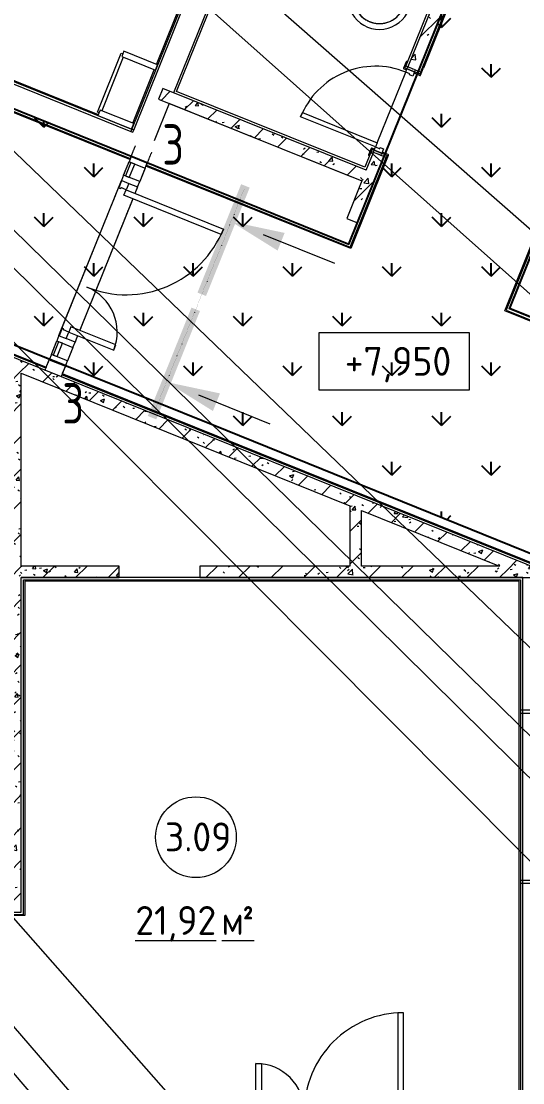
# Model space of a CAD drawing. Header units: millimetres. Extents: x -584918 to 2941280, y 3000189 to 4229862.
# Drawn here: x 186884 to 191234, y 4019962 to 4029165 of the extents above; entities that cross this region are included whole.
import ezdxf

# ---------------------------------------------------------------- set-up
doc = ezdxf.new("R2010")
doc.units = ezdxf.units.MM
for name, pattern in [('ASVP_Линия разреза', [20, 0, -10, 0, -10]), ('ASVP_Невидимые', [5, 3, -2]), ('ASVP_Штриховая_ш3 п1_5', [4.5, 3, -1.5])]:
    doc.linetypes.add(name, pattern=pattern)
for name, color, linetype, lineweight in [('Аннотация', 7, 'Continuous', 0), ('Витраж', 7, 'Continuous', 0), ('Двери', 7, 'Continuous', 0), ('Лестницы', 7, 'Continuous', 0), ('Линии', 7, 'Continuous', 0), ('Линии разделители', 7, 'ASVP_Штриховая_ш3 п1_5', 0), ('Марки помещений', 7, 'Continuous', 0), ('Обобщенные модели', 7, 'Continuous', 0), ('Отметки', 7, 'Continuous', 0), ('Панели витража', 7, 'Continuous', 0), ('Перекрытие', 7, 'Continuous', 0), ('Разрезы', 7, 'Continuous', 0), ('Сантехника', 7, 'Continuous', 0), ('Стены внутренние', 7, 'Continuous', 0), ('Стены несущие', 7, 'Continuous', 0), ('Стены отделка', 7, 'Continuous', 0), ('экспертиза ДУ пояснения', 6, 'Continuous', 0), ('экспертиза условные обозначения', 1, 'Continuous', 0)]:
    doc.layers.add(name, color=color, linetype=linetype, lineweight=lineweight)
doc.styles.add('GOST Common_2', font='', dxfattribs={"height": 500})
doc.styles.add('GOST Common_3', font='', dxfattribs={"width": 0.9, "height": 500})
doc.styles.add('GOST Common_5', font='', dxfattribs={"width": 0.9, "height": 500})
doc.styles.get('GOST Common_2').set_extended_font_data('GOST Common')
doc.styles.get('GOST Common_3').set_extended_font_data('GOST Common')
doc.styles.get('GOST Common_5').set_extended_font_data('GOST Common')
pattern_1 = [(45, (188753.27, 4005092.92), (-141.4214, 141.4214), [])]
pattern_2 = [(50, (188753.27, 4005092.92), (364.368, -31.8783), [38.1, -419.1]), (355, (188753.27, 4005092.9), (-70.486, 382.1133), [30.48, -335.28]), (100.451, (188783.63, 4005090.26), (293.885, 350.2334), [32.38, -356.18]), (46.184, (188753.27, 4005194.5), (542.1585, -84.086), [57.15, -628.65]), (96.636, (188798.45, 4005187.5), (474.805, 494.855), [48.57, -534.27]), (351.184, (188753.27, 4005194.5), (474.81, 494.85), [45.72, -502.92]), (21, (188804.07, 4005169.12), (303.2285, -204.5305), [38.1, -419.1]), (326, (188804.07, 4005169.1), (123.604, 368.376), [30.48, -335.28]), (71.451, (188829.33, 4005152.07), (426.834, 163.8427), [32.38, -356.18]), (37.5, (188753.27, 4005092.92), (6.17665, 169.11015), [16.764, -314.452, 16.764, -323.596, -336.55]), (37.5, (188753.27, 4005092.92), (6.17665, 169.11015), [-671.576, 16.764, -319.786]), (7.5, (188753.27, 4005092.92), (133.6389, 200.3615), [16.764, -177.292, 16.764, -306.832, -128.27]), (7.5, (188753.27, 4005092.92), (133.6389, 200.3615), [-517.652, 16.764, -111.506]), (327.5, (188639.98, 4005092.92), (271.1818, -11.45836), [16.764, -110.236, 16.764, -379.476, -525.78]), (327.5, (188639.98, 4005092.92), (271.1818, -11.45836), [-523.24, 16.764, -509.016]), (317.5, (188589.18, 4005092.92), (296.2585, 50.8528), [16.764, -148.336, 16.764, -246.38, -373.38]), (317.5, (188589.18, 4005092.92), (296.2585, 50.8528), [-428.244, 16.764, -356.616])]

# ---------------------------------------------------------------- blocks, each defined once
blk = doc.blocks.new('ADSK_Умывальник_Полукруглый_Керамический_ГОСТ30493-96 - 2-ой величины-228735-АР Этаж 03')
at = {"layer": 'Сантехника'}
for p, q in [((1037, 24514.4), (982.8, 24379.9)), ((1547.2, 24308.8), (1037, 24514.4)), ((1029.2, 24361.2), (1228.7, 24280.9)), ((1493, 24174.4), (1547.2, 24308.8)), ((1247.1, 24273.4), (1446.6, 24193))]:
    blk.add_line(p, q, dxfattribs=at)
at = {"layer": 'Сантехника', "flags": 128}
blk.add_lwpolyline([(1029.2, 24361.2), (1026, 24352.8), (1023.2, 24344.3), (1020.7, 24335.7), (1018.5, 24326.9), (1016.7, 24318.1), (1015.2, 24309.2), (1014.1, 24300.3), (1013.4, 24291.3), (1013, 24282.3), (1012.9, 24273.3), (1013.3, 24264.3), (1014, 24255.4), (1015, 24246.4), (1016.4, 24237.5), (1018.2, 24228.7), (1020.3, 24220), (1022.8, 24211.3), (1025.6, 24202.8), (1028.7, 24194.3), (1032.2, 24186), (1036, 24177.9), (1040.1, 24169.9), (1044.6, 24162.1), (1049.3, 24154.4), (1054.4, 24147), (1059.7, 24139.7), (1065.4, 24132.7), (1071.3, 24125.9), (1077.5, 24119.4), (1083.9, 24113.1), (1090.6, 24107.1), (1097.5, 24101.3), (1104.7, 24095.8), (1112, 24090.7), (1119.6, 24085.8), (1127.3, 24081.2), (1135.2, 24076.9), (1143.3, 24073), (1151.6, 24069.4), (1159.9, 24066.1), (1168.4, 24063.1), (1177.1, 24060.5), (1185.8, 24058.3), (1194.6, 24056.4), (1203.4, 24054.8), (1212.3, 24053.6), (1221.3, 24052.8), (1230.3, 24052.3), (1239.3, 24052.1), (1248.3, 24052.4), (1257.3, 24053), (1266.2, 24053.9), (1275.1, 24055.2), (1284, 24056.9), (1292.7, 24058.9), (1301.4, 24061.3), (1310, 24064), (1318.5, 24067.1), (1326.8, 24070.4), (1335, 24074.2), (1343, 24078.2), (1350.9, 24082.6), (1358.6, 24087.2), (1366.1, 24092.2), (1373.4, 24097.5), (1380.5, 24103.1), (1387.3, 24108.9), (1393.9, 24115), (1400.3, 24121.4), (1406.4, 24128), (1412.2, 24134.8), (1417.8, 24141.9), (1423, 24149.2), (1428, 24156.7), (1432.6, 24164.4), (1437, 24172.3), (1441, 24180.4), (1444.7, 24188.6), (1446.6, 24193)], dxfattribs=at)
at = {"layer": 'Сантехника'}
for centre, radius, start, end in [((1237.9, 24277.1), 275, 158.0513, 338.0513), ((1237.9, 24277.1), 225, 158.0513, 338.0513), ((1224.8, 24244.7), 20, 158.0513, 338.0513), ((1224.8, 24244.7), 20, 98.0513, 158.0513), ((1224.8, 24244.7), 20, 338.0513, 38.0513)]:
    blk.add_arc(centre, radius, start, end, dxfattribs=at)
blk = doc.blocks.new('ASVP_ДверьДеревянная_1 полотно - Санузел 700х2000h_полотно_ Г Пр _650 в свету_-7535400-АР Этаж 03')
at = {"layer": 'Двери', "lineweight": 18}
for p, q in [((-350, 750), (-310, 750)), ((-350, 50), (-350, 750)), ((-310, 750), (-310, 50)), ((-380, 50), (-350, 50)), ((-380, -20), (-380, 50)), ((-310, 50), (-350, 50)), ((-350, 50), (-350, 10)), ((-350, 10), (-340, 10)), ((-340, 10), (-340, -20)), ((340, 10), (350, 10)), ((340, -20), (340, 10)), ((350, 50), (380, 50)), ((350, 10), (350, 50)), ((380, 50), (380, -20)), ((-340, -20), (-380, -20)), ((380, -20), (340, -20))]:
    blk.add_line(p, q, dxfattribs=at)
at = {"layer": 'Двери', "linetype": 'ASVP_Невидимые', "lineweight": 18}
for p, q in [((-400, 50), (-380, 50)), ((-400, -20), (-400, 50)), ((-380, 50), (-380, -20)), ((380, 50), (400, 50)), ((380, -20), (380, 50)), ((400, 50), (400, -20)), ((-380, -20), (-400, -20)), ((400, -20), (380, -20))]:
    blk.add_line(p, q, dxfattribs=at)
at = {"layer": 'Двери'}
blk.add_arc((-350, 50), 700, 0, 90, dxfattribs=at)
blk = doc.blocks.new('ASVP_НАЛИЧНИК МДФ_Двери - Наличник дверной МДФ-7488205-АР Этаж 03')
at = {"layer": 'Обобщенные модели'}
for p, q in [((-381, 0), (-440, 0)), ((-440, 0), (-440, -5)), ((-381, -1), (-381, 0)), ((-380, 50), (-380, -1)), ((-370, -5), (-370, 50)), ((370, 50), (370, -5)), ((380, -1), (380, 50)), ((440, 0), (381, 0)), ((381, 0), (381, -1)), ((440, -5), (440, 0)), ((-435, -10), (-375, -10)), ((-380, -1), (-381, -1)), ((375, -10), (435, -10)), ((381, -1), (380, -1))]:
    blk.add_line(p, q, dxfattribs=at)
for centre, start, end in [((-435, -5), 180, 270), ((-375, -5), 270, 360), ((375, -5), 180, 270), ((435, -5), 270, 360)]:
    blk.add_arc(centre, 5, start, end, dxfattribs=at)
blk = doc.blocks.new('ASVP_НАЛИЧНИК МДФ_Двери - Наличник дверной МДФ-7488190-АР Этаж 03')
at = {"layer": 'Обобщенные модели'}
for p, q in [((-381, 0), (-440, 0)), ((-381, -1), (-381, 0)), ((-380, 20), (-380, -1)), ((-370, -5), (-370, 20)), ((370, 20), (370, -5)), ((380, -1), (380, 20)), ((440, 0), (381, 0)), ((440, -5), (440, 0)), ((-440, 0), (-440, -5)), ((-435, -10), (-375, -10)), ((-380, -1), (-381, -1)), ((375, -10), (435, -10)), ((381, -1), (380, -1)), ((381, 0), (381, -1))]:
    blk.add_line(p, q, dxfattribs=at)
for centre, start, end in [((-435, -5), 180, 270), ((-375, -5), 270, 360), ((375, -5), 180, 270), ((435, -5), 270, 360)]:
    blk.add_arc(centre, 5, start, end, dxfattribs=at)
blk = doc.blocks.new('ASVP_ОТКОС_Оштукатуривание дверного откоса - Оштукатуривание дверного откоса-V61-АР Этаж 03')
at = {"layer": 'Обобщенные модели'}
for p, q in [((-750, 130), (-750, 0)), ((-725, 0), (-725, 130)), ((725, 130), (725, 0)), ((750, 0), (750, 130)), ((-750, 0), (-725, 0)), ((725, 0), (750, 0))]:
    blk.add_line(p, q, dxfattribs=at)
blk = doc.blocks.new('Системная панель - Cтеклопакет Двухкамерный_36 мм-6338300-АР Этаж 03')
at = {"layer": 'Панели витража', "lineweight": 18}
for p, q in [((62.5, 18), (-62.5, 18)), ((-62.5, 18), (-62.5, -18)), ((62.5, -18), (62.5, 18)), ((-62.5, -18), (62.5, -18))]:
    blk.add_line(p, q, dxfattribs=at)
blk = doc.blocks.new('Прямоугольный импост - 50х150 мм-6338301-АР Этаж 03')
at = {"layer": 'Витраж', "lineweight": 18}
for p, q in [((-50, 115), (0, 115)), ((-50, -35), (-50, 115)), ((0, 115), (0, -35)), ((0, -35), (-50, -35))]:
    blk.add_line(p, q, dxfattribs=at)
blk = doc.blocks.new('ASVP_ДверьАлюминиеваяВитражная_2 полотна - Остекленная Внутренняя-6432274-АР Этаж 03')
at = {"layer": 'Двери', "lineweight": 18}
for p, q in [((-665, 942.5), (-615, 942.5)), ((-665, 32.5), (-665, 942.5)), ((-615, 942.5), (-615, 32.5)), ((665, 452.5), (615, 452.5)), ((615, 452.5), (615, 32.5)), ((665, 32.5), (665, 452.5)), ((-725, 32.5), (-665, 32.5)), ((-725, -32.5), (-725, 32.5)), ((-615, 32.5), (-665, 32.5)), ((-665, 32.5), (-665, -17.5)), ((615, 32.5), (665, 32.5)), ((725, 32.5), (665, 32.5)), ((665, 32.5), (665, -17.5)), ((725, -32.5), (725, 32.5)), ((-655, -32.5), (-725, -32.5)), ((-665, -17.5), (-655, -17.5)), ((-655, -17.5), (-655, -32.5)), ((665, -17.5), (655, -17.5)), ((655, -17.5), (655, -32.5)), ((655, -32.5), (725, -32.5))]:
    blk.add_line(p, q, dxfattribs=at)
at = {"layer": 'Двери'}
for centre, radius, start, end in [((-665, 32.5), 910, 360, 90), ((665, 32.5), 420, 90, 180)]:
    blk.add_arc(centre, radius, start, end, dxfattribs=at)
blk = doc.blocks.new('Прямоугольный импост - 50х150 мм-6338298-АР Этаж 03')
at = {"layer": 'Витраж', "lineweight": 18}
for p, q in [((-25, 115), (25, 115)), ((-25, -35), (-25, 115)), ((25, 115), (25, 32.5)), ((25, -35), (-25, -35)), ((25, -32.5), (25, -35))]:
    blk.add_line(p, q, dxfattribs=at)
blk = doc.blocks.new('Прямоугольный импост - 50х150 мм-V4-АР Этаж 03')
at = {"layer": 'Витраж', "lineweight": 18}
for p, q in [((-25, 115), (25, 115)), ((-25, 32.5), (-25, 115)), ((25, 115), (25, -35)), ((-25, -35), (-25, -32.5)), ((25, -35), (-25, -35))]:
    blk.add_line(p, q, dxfattribs=at)
blk = doc.blocks.new('Прямоугольный импост - 50х150 мм-6338307-АР Этаж 03')
at = {"layer": 'Витраж', "lineweight": 18}
for p, q in [((0, 115), (-50, 115)), ((-50, 115), (-50, -35)), ((0, -35), (0, 115)), ((-50, -35), (0, -35))]:
    blk.add_line(p, q, dxfattribs=at)
blk = doc.blocks.new('ASVP_ДверьАлюминиеваяВитражная_2 полотна - Остекленная Внутренняя-7512029-АР Этаж 03')
at = {"layer": 'Двери', "lineweight": 18}
for p, q in [((-700, 32.5), (-700, -32.5)), ((-630, 32.5), (-700, 32.5)), ((-640, -32.5), (-640, 17.5)), ((-640, 17.5), (-630, 17.5)), ((-630, 17.5), (-630, 32.5)), ((630, 32.5), (700, 32.5)), ((630, 17.5), (630, 32.5)), ((640, 17.5), (630, 17.5)), ((640, -32.5), (640, 17.5)), ((700, 32.5), (700, -32.5)), ((-700, -32.5), (-640, -32.5)), ((-590, -32.5), (-640, -32.5)), ((-640, -32.5), (-640, -892.5)), ((-590, -892.5), (-590, -32.5)), ((590, -452.5), (590, -32.5)), ((590, -32.5), (640, -32.5)), ((640, -32.5), (640, -452.5)), ((700, -32.5), (640, -32.5)), ((640, -452.5), (590, -452.5)), ((-640, -892.5), (-590, -892.5))]:
    blk.add_line(p, q, dxfattribs=at)
at = {"layer": 'Двери'}
for centre, radius, start, end in [((-640, -32.5), 860, 270, 0), ((640, -32.5), 420, 180, 270)]:
    blk.add_arc(centre, radius, start, end, dxfattribs=at)
blk = doc.blocks.new('Лестница_МеталлическаяСтремянка - h_3м-7961781-АР Этаж 03')
at = {"layer": 'Обобщенные модели', "lineweight": 18}
for p, q in [((-250, 415), (-300, 415)), ((-300, 415), (-300, 100)), ((-250, 100), (-250, 415)), ((300, 415), (250, 415)), ((250, 415), (250, 100)), ((300, 100), (300, 415)), ((-300, 100), (-250, 100)), ((250, 100), (300, 100))]:
    blk.add_line(p, q, dxfattribs=at)
at = {"layer": 'Обобщенные модели'}
for p, q in [((-275, 415), (-275, 430)), ((-275, 430), (275, 430)), ((250, 400), (-250, 400)), ((275, 430), (275, 415))]:
    blk.add_line(p, q, dxfattribs=at)
blk = doc.blocks.new('ASVP_Марка_Помещение_ДваЗначения - Номер Площадь-685795-АР Этаж 03')
at = {"layer": 'Марки помещений'}
blk.add_circle((0, 0), 3.5, dxfattribs=at)
blk = doc.blocks.new('Высотные отметки - Рамка-5093-АР Этаж 03')
at = {"layer": 'Аннотация'}
for p, q in [((-6.5, 0), (-6.5, 5)), ((-6.5, 5), (6.5, 5)), ((6.5, 5), (6.5, 0)), ((6.5, 0), (-6.5, 0))]:
    blk.add_line(p, q, dxfattribs=at)
blk = doc.blocks.new('Разрез - Номер вида сзади_3_5 мм-64069-АР Этаж 03')
at = {"layer": 'Разрезы'}
for points in [[(9.798, 0.404), (9.798, -0.394), (-0.333, -0.394), (-0.333, 0.404)], [(2.176, -4.675), (3, 0), (3.824, -4.675)]]:
    blk.add_hatch(color=256, dxfattribs=at).paths.add_polyline_path(points)
at = {"layer": 'Разрезы', "lineweight": 20}
blk.add_line((3, -3), (3, -9.663), dxfattribs=at)
blk = doc.blocks.new('Разрез - Номер вида спереди_3_5 мм-64067-АР Этаж 03')
at = {"layer": 'Разрезы'}
for points in [[(9.798, 0.404), (9.798, -0.394), (-0.333, -0.394), (-0.333, 0.404)], [(2.176, -4.675), (3, 0), (3.824, -4.675)]]:
    blk.add_hatch(color=256, dxfattribs=at).paths.add_polyline_path(points)
at = {"layer": 'Разрезы', "lineweight": 20}
blk.add_line((3, -3), (3, -9.663), dxfattribs=at)

msp = doc.modelspace()

# ---------------------------------------------------------------- hatches: boundary and pattern name
at = {"layer": 'Стены внутренние'}
h = msp.add_hatch(dxfattribs=at)
h.set_pattern_fill('FP_4', color=256, style=0, pattern_type=2)
h.set_pattern_definition(pattern_1)
h.paths.add_polyline_path([(189968.256, 4027835.669), (190031.026, 4027991.434), (189938.275, 4028028.812), (189875.504, 4027873.047), (189930.878, 4027850.732)])
h.paths.add_polyline_path([(190330.048, 4028733.449), (191129.002, 4030716.039), (191036.25, 4030753.417), (190237.296, 4028770.827), (190302.222, 4028744.663)])
h.paths.add_polyline_path([(191428.023, 4031458.054), (191781.071, 4032334.136), (191688.319, 4032371.514), (191335.271, 4031495.432), (191400.197, 4031469.268)])
h = msp.add_hatch(dxfattribs=at)
h.set_pattern_fill('FP_5', color=256, style=0, pattern_type=2)
h.set_pattern_definition(pattern_2)
h.paths.add_polyline_path([(189968.256, 4027835.669), (190031.026, 4027991.434), (189938.275, 4028028.812), (189875.504, 4027873.047), (189930.878, 4027850.732)])
h.paths.add_polyline_path([(190330.048, 4028733.449), (191129.002, 4030716.039), (191036.25, 4030753.417), (190237.296, 4028770.827), (190302.222, 4028744.663)])
h.paths.add_polyline_path([(191428.023, 4031458.054), (191781.071, 4032334.136), (191688.319, 4032371.514), (191335.271, 4031495.432), (191400.197, 4031469.268)])
h = msp.add_hatch(dxfattribs=at)
h.set_pattern_fill('FP_4', color=256, style=0, pattern_type=2)
h.set_pattern_definition(pattern_1)
h.paths.add_polyline_path([(189930.878, 4027742.917), (189968.256, 4027835.669), (188113.218, 4028583.222), (188075.84, 4028490.47), (189919.832, 4027747.369)])
h = msp.add_hatch(dxfattribs=at)
h.set_pattern_fill('FP_5', color=256, style=0, pattern_type=2)
h.set_pattern_definition(pattern_2)
h.paths.add_polyline_path([(189930.878, 4027742.917), (189968.256, 4027835.669), (188113.218, 4028583.222), (188075.84, 4028490.47), (189919.832, 4027747.369)])
h = msp.add_hatch(dxfattribs=at)
h.set_pattern_fill('FP_4', color=256, style=0, pattern_type=2)
h.set_pattern_definition(pattern_1)
h.paths.add_polyline_path([(188470.563, 4025474.318), (188507.941, 4025567.07), (182426.63, 4028017.747), (182389.252, 4027924.995), (188240.401, 4025567.07)])
h = msp.add_hatch(dxfattribs=at)
h.set_pattern_fill('FP_5', color=256, style=0, pattern_type=2)
h.set_pattern_definition(pattern_2)
h.paths.add_polyline_path([(188470.563, 4025474.318), (188507.941, 4025567.07), (182426.63, 4028017.747), (182389.252, 4027924.995), (188240.401, 4025567.07)])
h = msp.add_hatch(dxfattribs=at)
h.set_pattern_fill('FP_4', color=256, style=0, pattern_type=2)
h.set_pattern_definition(pattern_1)
h.paths.add_polyline_path([(189800.056, 4027418.286), (189930.878, 4027742.917), (189838.126, 4027780.295), (189707.304, 4027455.663), (189750.349, 4027438.317)])
h = msp.add_hatch(dxfattribs=at)
h.set_pattern_fill('FP_5', color=256, style=0, pattern_type=2)
h.set_pattern_definition(pattern_2)
h.paths.add_polyline_path([(189800.056, 4027418.286), (189930.878, 4027742.917), (189838.126, 4027780.295), (189707.304, 4027455.663), (189750.349, 4027438.317)])
h = msp.add_hatch(dxfattribs=at)
h.set_pattern_fill('FP_4', color=256, style=0, pattern_type=2)
h.set_pattern_definition(pattern_1)
h.paths.add_polyline_path([(186831.04, 4021542.249), (186884.165, 4021542.249), (186884.165, 4026113.613), (186784.165, 4026153.911), (186784.165, 4021542.249)])
h = msp.add_hatch(dxfattribs=at)
h.set_pattern_fill('FP_5', color=256, style=0, pattern_type=2)
h.set_pattern_definition(pattern_2)
h.paths.add_polyline_path([(186831.04, 4021542.249), (186884.165, 4021542.249), (186884.165, 4026113.613), (186784.165, 4026153.911), (186784.165, 4021542.249)])
h = msp.add_hatch(dxfattribs=at)
h.set_pattern_fill('FP_4', color=256, style=0, pattern_type=2)
h.set_pattern_definition(pattern_1)
h.paths.add_polyline_path([(191463.675, 4024342.249), (191547.312, 4024342.249), (188507.941, 4025567.07), (188470.563, 4025474.318), (191279.772, 4024342.249), (191440.504, 4024342.249)])
h = msp.add_hatch(dxfattribs=at)
h.set_pattern_fill('FP_5', color=256, style=0, pattern_type=2)
h.set_pattern_definition(pattern_2)
h.paths.add_polyline_path([(191463.675, 4024342.249), (191547.312, 4024342.249), (188507.941, 4025567.07), (188470.563, 4025474.318), (191279.772, 4024342.249), (191440.504, 4024342.249)])
h = msp.add_hatch(dxfattribs=at)
h.set_pattern_fill('FP_4', color=256, style=0, pattern_type=2)
h.set_pattern_definition(pattern_1)
h.paths.add_polyline_path([(189834.165, 4024442.249), (189834.165, 4024924.807), (189734.165, 4024965.105), (189734.165, 4024442.249)])
h = msp.add_hatch(dxfattribs=at)
h.set_pattern_fill('FP_5', color=256, style=0, pattern_type=2)
h.set_pattern_definition(pattern_2)
h.paths.add_polyline_path([(189834.165, 4024442.249), (189834.165, 4024924.807), (189734.165, 4024965.105), (189734.165, 4024442.249)])
h = msp.add_hatch(dxfattribs=at)
h.set_pattern_fill('FP_4', color=256, style=0, pattern_type=2)
h.set_pattern_definition(pattern_1)
h.paths.add_polyline_path([(186891.308, 4024342.249), (187734.165, 4024342.249), (187734.165, 4024442.249), (186884.165, 4024442.249), (186884.165, 4024342.249)])
h = msp.add_hatch(dxfattribs=at)
h.set_pattern_fill('FP_5', color=256, style=0, pattern_type=2)
h.set_pattern_definition(pattern_2)
h.paths.add_polyline_path([(186891.308, 4024342.249), (187734.165, 4024342.249), (187734.165, 4024442.249), (186884.165, 4024442.249), (186884.165, 4024342.249)])
h = msp.add_hatch(dxfattribs=at)
h.set_pattern_fill('FP_4', color=256, style=0, pattern_type=2)
h.set_pattern_definition(pattern_1)
h.paths.add_polyline_path([(191279.772, 4024342.249), (191031.624, 4024442.249), (188434.165, 4024442.249), (188434.165, 4024342.249), (191234.165, 4024342.249)])
h = msp.add_hatch(dxfattribs=at)
h.set_pattern_fill('FP_5', color=256, style=0, pattern_type=2)
h.set_pattern_definition(pattern_2)
h.paths.add_polyline_path([(191279.772, 4024342.249), (191031.624, 4024442.249), (188434.165, 4024442.249), (188434.165, 4024342.249), (191234.165, 4024342.249)])
at = {"layer": 'экспертиза условные обозначения', "lineweight": -3}
h = msp.add_hatch(dxfattribs=at)
h.set_pattern_fill('GRASS', color=3, scale=24)
h.set_pattern_definition([(90, (188374.25, 3759702.1), (-431.0523, 431.0523), [114.3, -747.8046]), (45, (188374.25, 3759702.1), (-431.0523, 431.0523), [114.3, -495.3]), (135, (188374.25, 3759702.1), (-431.0523, -431.0523), [114.3, -495.3])])
edge = h.paths.add_edge_path()
edge.add_line((183888.124, 4027536.727), (184548.663, 4029324.281))
edge.add_line((184548.663, 4029324.281), (189725.301, 4027232.782))
edge.add_line((189725.301, 4027232.782), (191781.071, 4032334.136))
edge.add_line((191781.071, 4032334.136), (193172.349, 4031773.472))
edge.add_line((193172.349, 4031773.472), (191118.448, 4026676.755))
edge.add_line((191118.448, 4026676.755), (197791.947, 4023987.435))
edge.add_line((197791.947, 4023987.435), (197081.772, 4022225.149))
edge.add_line((197081.772, 4022225.149), (195745.319, 4022758.329))
edge.add_arc((195341.633, 4021726.997), 1107.523, 68.623549, 179.4277519)
edge.add_line((194234.165, 4021738.058), (194234.165, 4019842.249))
edge.add_line((194234.165, 4019842.249), (191484.165, 4019842.249))
edge.add_line((191484.165, 4019842.249), (191484.165, 4024475.51))
edge.add_line((191484.165, 4024475.51), (188548.703, 4025663.848))
edge.add_line((188548.703, 4025663.848), (183888.124, 4027536.727))

# ---------------------------------------------------------------- linework, layer by layer
at = {"layer": 'Лестницы'}
for p, q in [((187833.716, 4028210.692), (187852.267, 4028203.216)), ((187852.267, 4028203.216), (187859.742, 4028221.766))]:
    msp.add_line(p, q, dxfattribs=at)
at = {"layer": 'Линии'}
for p, q in [((188168.592, 4028453.092), (188037.77, 4028128.461)), ((189745.374, 4027817.673), (188168.592, 4028453.092))]:
    msp.add_line(p, q, dxfattribs=at)
at = {"layer": 'Линии разделители'}
for p, q in [((187837.8, 4027993.417), (187875.178, 4028086.169)), ((188014.306, 4028030.102), (187976.928, 4027937.35)), ((187772.389, 4027831.101), (187819.111, 4027947.041)), ((187958.239, 4027890.974), (187911.517, 4027775.035)), ((187211.725, 4026439.823), (187753.7, 4027784.725)), ((187892.828, 4027728.659), (187870.402, 4027673.007)), ((187851.713, 4027626.631), (187391.968, 4026485.783)), ((187373.279, 4026439.407), (187350.853, 4026383.756)), ((187146.314, 4026277.507), (187193.036, 4026393.447)), ((187332.164, 4026337.38), (187285.442, 4026221.44)), ((187101.461, 4026166.205), (187127.625, 4026231.131)), ((187266.753, 4026175.064), (187240.589, 4026110.138))]:
    msp.add_line(p, q, dxfattribs=at)
at = {"layer": 'Перекрытие'}
for p, q in [((189971.914, 4028112.288), (190218.607, 4028724.451)), ((190318.834, 4028705.624), (190042.24, 4028019.26)), ((190330.048, 4028733.449), (190322.572, 4028714.899)), ((190038.502, 4028009.985), (190031.026, 4027991.434)), ((187772.389, 4027831.101), (187819.111, 4027947.041)), ((187958.239, 4027890.974), (187911.517, 4027775.035)), ((187211.725, 4026439.823), (187753.7, 4027784.725)), ((187892.828, 4027728.659), (187870.402, 4027673.007)), ((187851.713, 4027626.631), (187391.968, 4026485.783)), ((187373.279, 4026439.407), (187350.853, 4026383.756)), ((187146.314, 4026277.507), (187193.036, 4026393.447)), ((187332.164, 4026337.38), (187285.442, 4026221.44)), ((187101.461, 4026166.205), (187127.625, 4026231.131)), ((187266.753, 4026175.064), (187240.589, 4026110.138))]:
    msp.add_line(p, q, dxfattribs=at)
at = {"layer": 'Разрезы', "linetype": 'ASVP_Линия разреза'}
msp.add_line((188816.609, 4027706.786), (188031.679, 4025758.996), dxfattribs=at)
at = {"layer": 'Стены внутренние'}
for p, q in [((188056.929, 4028791.345), (188998.099, 4031126.839)), ((191141.876, 4030667.725), (190372.824, 4028759.337)), ((191077.541, 4026655.505), (192251.198, 4029567.915)), ((186223.476, 4028891.939), (187552.761, 4028356.257)), ((187851.352, 4028281.209), (188038.241, 4028744.969)), ((190372.824, 4028759.337), (190368.187, 4028761.206)), ((187826.587, 4027965.591), (186126.294, 4028650.784)), ((182437.843, 4028045.573), (187101.461, 4026166.205)), ((189741.913, 4027193.743), (187965.715, 4027909.525)), ((190043.901, 4027943.12), (189741.913, 4027193.743)), ((190043.901, 4027943.12), (190039.263, 4027944.989)), ((191394.66, 4026527.711), (191077.541, 4026655.505)), ((187101.461, 4026166.205), (187097.723, 4026156.929)), ((187240.589, 4026110.138), (187236.851, 4026100.863)), ((187240.589, 4026110.138), (191464.165, 4024408.1)), ((191204.165, 4024312.249), (186914.165, 4024312.249)), ((186914.165, 4024312.249), (186914.165, 4021412.249)), ((191204.165, 4019792.249), (191204.165, 4024312.249)), ((186914.165, 4021412.249), (185614.165, 4021412.249))]:
    msp.add_line(p, q, dxfattribs=at)
at = {"layer": 'Стены несущие'}
for p, q in [((190330.048, 4028733.449), (191129.002, 4030716.039)), ((190473.546, 4029357.077), (190237.296, 4028770.827)), ((190302.222, 4028744.663), (190330.048, 4028733.449)), ((188113.218, 4028583.222), (188075.84, 4028490.47)), ((189875.504, 4027873.047), (188113.218, 4028583.222)), ((188075.84, 4028490.47), (189838.126, 4027780.295)), ((191547.312, 4024342.249), (182426.63, 4028017.747)), ((189800.056, 4027418.286), (190031.026, 4027991.434)), ((189875.504, 4027873.047), (189938.275, 4028028.812)), ((190031.026, 4027991.434), (190003.201, 4028002.647)), ((189838.126, 4027780.295), (189707.304, 4027455.663)), ((189707.304, 4027455.663), (189800.056, 4027418.286)), ((186884.165, 4026113.613), (189734.165, 4024965.105)), ((186884.165, 4024442.249), (186884.165, 4026113.613)), ((189734.165, 4024965.105), (189734.165, 4024442.249)), ((189834.165, 4024924.807), (191031.624, 4024442.249)), ((189834.165, 4024442.249), (189834.165, 4024924.807)), ((187734.165, 4024442.249), (186884.165, 4024442.249)), ((187734.165, 4024342.249), (187734.165, 4024442.249)), ((189734.165, 4024442.249), (188434.165, 4024442.249)), ((188434.165, 4024442.249), (188434.165, 4024342.249)), ((191031.624, 4024442.249), (189834.165, 4024442.249)), ((186884.165, 4021442.249), (186884.165, 4024342.249)), ((186884.165, 4024342.249), (187734.165, 4024342.249)), ((188434.165, 4024342.249), (191547.312, 4024342.249)), ((185584.165, 4021442.249), (186884.165, 4021442.249))]:
    msp.add_line(p, q, dxfattribs=at)
at = {"layer": 'Стены отделка'}
for p, q in [((190891.206, 4035797.796), (187833.716, 4028210.692)), ((187859.742, 4028221.766), (190917.232, 4035808.871)), ((190348.598, 4028725.974), (191147.552, 4030708.564)), ((188804.012, 4030029.874), (188205.97, 4028545.844)), ((188231.996, 4028556.919), (188815.087, 4030003.849)), ((192275.424, 4029601.278), (191090.553, 4026661.043)), ((191116.579, 4026672.118), (192256.597, 4029501.05)), ((190447.52, 4029346.002), (190218.745, 4028778.302)), ((187859.742, 4028221.766), (186219.738, 4028882.664)), ((186212.262, 4028864.113), (187833.716, 4028210.692)), ((190218.745, 4028778.302), (190237.296, 4028770.827)), ((190330.048, 4028733.449), (190348.598, 4028725.974)), ((186130.032, 4028660.059), (187830.325, 4027974.866)), ((187837.8, 4027993.417), (186137.507, 4028678.609)), ((189864.429, 4027899.073), (188231.996, 4028556.919)), ((187097.723, 4026156.929), (182434.105, 4028036.298)), ((187830.325, 4027974.866), (187837.8, 4027993.417)), ((189736.376, 4027206.756), (190049.577, 4027983.959)), ((189919.724, 4028036.287), (189864.429, 4027899.073)), ((189938.275, 4028028.812), (189919.724, 4028036.287)), ((190049.577, 4027983.959), (190031.026, 4027991.434)), ((187976.928, 4027937.35), (187969.452, 4027918.8)), ((187969.452, 4027918.8), (189736.376, 4027206.756)), ((189725.301, 4027232.782), (187976.928, 4027937.35)), ((189800.056, 4027418.286), (189725.301, 4027232.782)), ((191302.083, 4026597.362), (191116.579, 4026672.118)), ((191090.553, 4026661.043), (191435.498, 4026522.035)), ((187090.248, 4026138.379), (187097.723, 4026156.929)), ((187236.851, 4026100.863), (187229.375, 4026082.313)), ((191454.165, 4024401.348), (187236.851, 4026100.863)), ((191234.165, 4024342.249), (186884.165, 4024342.249)), ((186904.165, 4021422.249), (186904.165, 4024322.249)), ((186904.165, 4024322.249), (191214.165, 4024322.249)), ((191214.165, 4024322.249), (191214.165, 4019792.249)), ((191234.165, 4019792.249), (191234.165, 4024342.249)), ((185604.165, 4021422.249), (186904.165, 4021422.249))]:
    msp.add_line(p, q, dxfattribs=at)
at = {"layer": 'экспертиза ДУ пояснения'}
for points in [[(188616.346, 4017945.978), (148498.361, 4064875.94)], [(194269.216, 4011811.649), (148498.361, 4064875.94)], [(148498.361, 4064875.94), (195205.731, 4011868.456)], [(201193.548, 4011941.16), (148498.361, 4064875.94)], [(148498.361, 4064875.94), (202128.636, 4011903.308)], [(207160.158, 4007437.336), (148498.361, 4064875.94)], [(148498.361, 4064875.94), (208108.666, 4007571.506)], [(214637.757, 4006036.567), (148498.361, 4064875.94)], [(148498.361, 4064875.94), (215582.524, 4006080.099)]]:
    msp.add_lwpolyline(points, dxfattribs=at)
at = {"layer": 'экспертиза условные обозначения', "color": 3, "lineweight": -3}
msp.add_lwpolyline([(183888.124, 4027536.727), (184548.663, 4029324.281), (189725.301, 4027232.782), (191781.071, 4032334.136), (193172.349, 4031773.472), (191118.448, 4026676.755), (197791.947, 4023987.435), (197081.772, 4022225.149), (195745.319, 4022758.329, 0.52503513), (194234.165, 4021738.058), (194234.165, 4019842.249), (191484.165, 4019842.249), (191484.165, 4024475.51), (188548.703, 4025663.848), (183888.124, 4027536.727)], format="xyb", dxfattribs=at)

# ---------------------------------------------------------------- block references
at = {"layer": 'Витраж', "extrusion": (0, 0, -1), "rotation": 111.9486990835425}
for name, p in [('Прямоугольный импост - 50х150 мм-6338301-АР Этаж 03', (-187870.263, 4027980.335)), ('Прямоугольный импост - 50х150 мм-V4-АР Этаж 03', (-187795.508, 4027794.831)), ('Прямоугольный импост - 50х150 мм-6338298-АР Этаж 03', (-187234.844, 4026403.552))]:
    msp.add_blockref(name, p, dxfattribs=at)
at = {"layer": 'Витраж', "rotation": 248.0513009164575}
msp.add_blockref('Прямоугольный импост - 50х150 мм-6338307-АР Этаж 03', (187160.088, 4026218.049), dxfattribs=at)
at = {"layer": 'Двери'}
for name, p, rotation in [('ASVP_ДверьДеревянная_1 полотно - Санузел 700х2000h_полотно_ Г Пр _650 в свету_-7535400-АР Этаж 03', (190134.161, 4028381.131), 68.05130091645749), ('ASVP_ДверьАлюминиеваяВитражная_2 полотна - Остекленная Внутренняя-6432274-АР Этаж 03', (187515.176, 4027099.192), 248.0513009164575), ('ASVP_ДверьАлюминиеваяВитражная_2 полотна - Остекленная Внутренняя-7512029-АР Этаж 03', (189559.165, 4019677.249), 180)]:
    msp.add_blockref(name, p, dxfattribs=dict(at, rotation=rotation))
at = {"layer": 'Марки помещений', "xscale": 99.99999999999993, "yscale": 99.99999999999993, "zscale": 99.99999999999993}
msp.add_blockref('ASVP_Марка_Помещение_ДваЗначения - Номер Площадь-685795-АР Этаж 03', (188399.028, 4022091.283), dxfattribs=at)
at = {"layer": 'Обобщенные модели'}
for name, p, rotation in [('Лестница_МеталлическаяСтремянка - h_3м-7961781-АР Этаж 03', (188046.824, 4028471.974), 68.05130091645756), ('ASVP_НАЛИЧНИК МДФ_Двери - Наличник дверной МДФ-7488190-АР Этаж 03', (190069.235, 4028407.295), 248.0513009164573), ('ASVP_НАЛИЧНИК МДФ_Двери - Наличник дверной МДФ-7488205-АР Этаж 03', (190199.087, 4028354.966), 68.05130091645749), ('ASVP_ОТКОС_Оштукатуривание дверного откоса - Оштукатуривание дверного откоса-V61-АР Этаж 03', (191214.165, 4022442.249), 270.0000000000475)]:
    msp.add_blockref(name, p, dxfattribs=dict(at, rotation=rotation))
at = {"layer": 'Отметки', "xscale": 99.99999999999993, "yscale": 99.99999999999993, "zscale": 99.99999999999993}
msp.add_blockref('Высотные отметки - Рамка-5093-АР Этаж 03', (190119.359, 4025965.527), dxfattribs=at)
at = {"layer": 'Панели витража', "rotation": 68.05130091645754}
for p in [(187828.213, 4027875.989), (187202.138, 4026322.395)]:
    msp.add_blockref('Системная панель - Cтеклопакет Двухкамерный_36 мм-6338300-АР Этаж 03', p, dxfattribs=at)
at = {"layer": 'Разрезы', "extrusion": (0, 0, -1), "xscale": 99.99999999999993, "yscale": 99.99999999999993, "zscale": 99.99999999999993, "rotation": 291.9486990835428}
msp.add_blockref('Разрез - Номер вида спереди_3_5 мм-64067-АР Этаж 03', (-188816.609, 4027706.786), dxfattribs=at)
at = {"layer": 'Разрезы', "xscale": 99.99999999999991, "yscale": 99.99999999999991, "zscale": 99.99999999999991, "rotation": 68.05130091645697}
msp.add_blockref('Разрез - Номер вида сзади_3_5 мм-64069-АР Этаж 03', (188031.679, 4025758.996), dxfattribs=at)
at = {"layer": 'Сантехника'}
msp.add_blockref('ADSK_Умывальник_Полукруглый_Керамический_ГОСТ30493-96 - 2-ой величины-228735-АР Этаж 03', (188753.266, 4005092.916), dxfattribs=at)

# ---------------------------------------------------------------- texts
at = {"layer": 'Марки помещений', "char_height": 250, "attachment_point": 1}
for s, insert, width, style in [('3.09', (188130.37, 4022219.009), 663.79725, 'GOST Common_2'), ('\\L21,92 ', (187873.434, 4021494.478), 909.11362, 'GOST Common_2'), ('\\L\\fGOST Common|b0|i0|c238|p34|;\\W.9;\\L²', (188802.122, 4021494.478), 165.94931, 'GOST Common_3'), ('\\L\\fGOST Common|b0|i0|c204|p34|;\\W.9;\\Lм', (188623.528, 4021494.478), 216.45562, 'GOST Common_2')]:
    msp.add_mtext(s, dxfattribs=dict(at, insert=insert, width=width, style=style))
at = {"layer": 'Отметки', "insert": (189690.682, 4026342.234), "char_height": 250, "width": 1028.82257, "attachment_point": 1, "line_spacing_factor": 1.022761, "style": 'GOST Common_2'}
msp.add_mtext('+7,950', dxfattribs=at)
at = {"layer": 'Разрезы', "char_height": 350, "width": 237.2995, "attachment_point": 1, "style": 'GOST Common_5'}
for insert in [(188107.67, 4028271.934), (187240.492, 4026026.947)]:
    msp.add_mtext('\\fGOST Common|b0|i0|c204|p34|;\\W.8;3', dxfattribs=dict(at, insert=insert))

doc.saveas('drawing.dxf')
